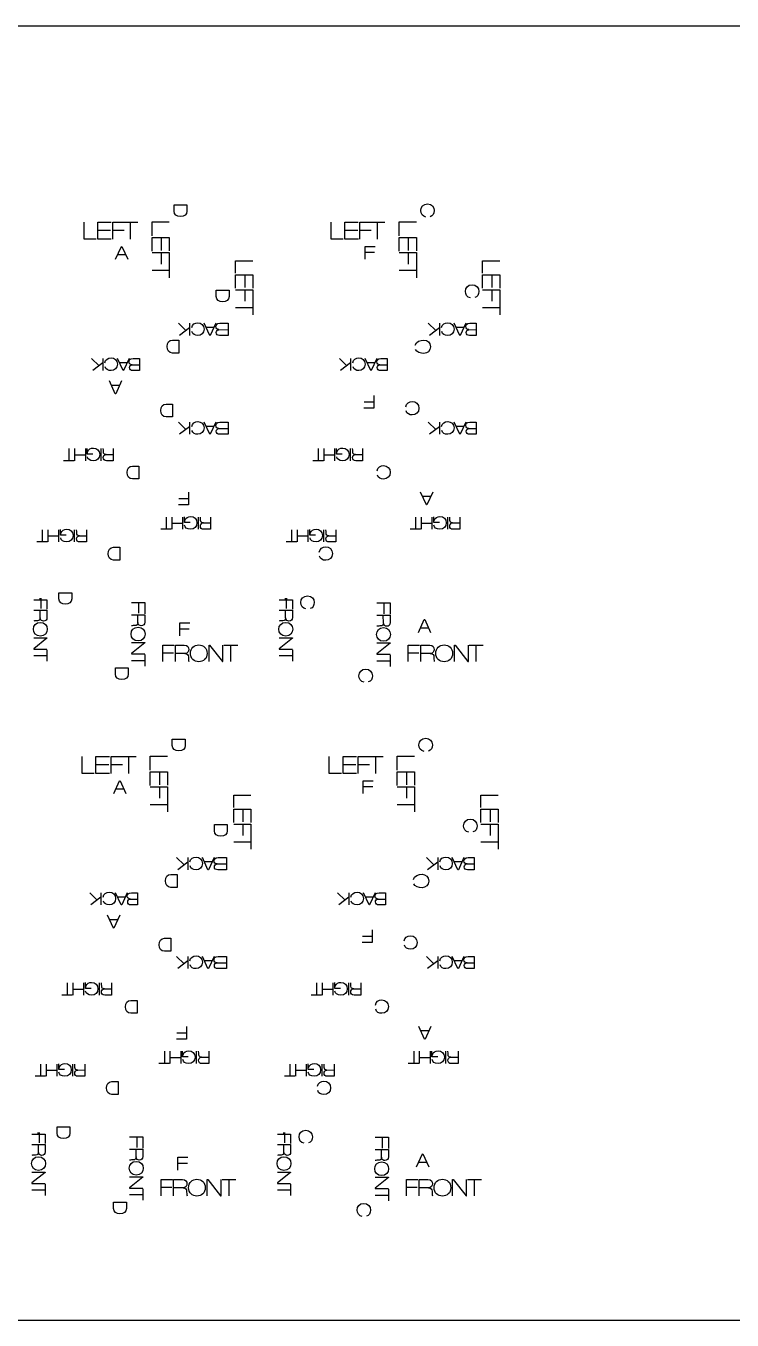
# Model space of a CAD drawing. Header units: millimetres. Extents: x 0 to 610, y -305 to 0.
# Drawn here: x 144.6 to 310.9, y -304.8 to 0 of the extents above; entities that cross this region are included whole.
import ezdxf

# ---------------------------------------------------------------- set-up
doc = ezdxf.new("R2010")
doc.units = ezdxf.units.MM
doc.layers.add('laser bed referance', color=3, linetype='Continuous', lineweight=25, true_color=0x00ff00)
doc.layers.add('TEXT', color=5, linetype='Continuous', true_color=0x0000ff)

msp = doc.modelspace()

# ---------------------------------------------------------------- linework, layer by layer
at = {"layer": 'laser bed referance'}
for p, q in [((0, 0), (304.8, 0)), ((0, 0), (609.6, 0)), ((0, -304.8), (304.8, -304.8)), ((0, -304.8), (609.6, -304.8))]:
    msp.add_line(p, q, dxfattribs=at)
at = {"layer": 'TEXT', "color": 5, "lineweight": 25, "true_color": 0x0000ff}
for points in [[(179.54, -43.65), (179.54, -42.18), (182.56, -42.18), (182.56, -42.18)], [(182.56, -42.18), (182.56, -43.65)], [(161.16, -50.25), (158.32, -50.25), (158.32, -46.2)], [(164.74, -50.25), (161.55, -50.25), (161.55, -46.2), (164.71, -46.2)], [(161.55, -48.08), (164.58, -48.08)], [(165.1, -50.25), (165.1, -46.2), (167.94, -46.2)], [(165.1, -48.08), (167.78, -48.08)], [(167.5, -46.2), (171, -46.2)], [(169.26, -50.25), (169.26, -46.2)], [(174.33, -49.46), (174.33, -46.12), (178.39, -46.12)], [(219.33, -50.25), (216.49, -50.25), (216.49, -46.2)], [(222.91, -50.25), (219.72, -50.25), (219.72, -46.2), (222.88, -46.2)], [(219.72, -48.08), (222.75, -48.08)], [(223.27, -50.25), (223.27, -46.2), (226.11, -46.2)], [(223.27, -48.08), (225.95, -48.08)], [(225.67, -46.2), (229.17, -46.2)], [(227.43, -50.25), (227.43, -46.2)], [(232.5, -49.46), (232.5, -46.12), (236.56, -46.12)], [(174.33, -53.04), (174.33, -49.85), (178.39, -49.85), (178.39, -53.01)], [(176.5, -49.85), (176.5, -52.88)], [(232.5, -53.04), (232.5, -49.85), (236.56, -49.85), (236.56, -53.01)], [(234.67, -49.85), (234.67, -52.88)], [(165.74, -54.94), (167.12, -51.92), (167.23, -51.92), (168.62, -54.94)], [(168.16, -53.95), (166.19, -53.95)], [(174.33, -53.4), (178.39, -53.4), (178.39, -56.24)], [(176.5, -53.4), (176.5, -56.08)], [(224.48, -54.94), (224.48, -51.92), (226.84, -51.92)], [(224.48, -53.33), (226.74, -53.33)], [(232.5, -53.4), (236.56, -53.4), (236.56, -56.24)], [(234.67, -53.4), (234.67, -56.08)], [(174.33, -57.56), (178.39, -57.56)], [(178.39, -55.8), (178.39, -59.3)], [(194, -58.21), (194, -55.37), (198.05, -55.37)], [(232.5, -57.56), (236.56, -57.56)], [(236.56, -55.8), (236.56, -59.3)], [(252.17, -58.21), (252.17, -55.37), (256.22, -55.37)], [(194, -61.79), (194, -58.6), (198.05, -58.6), (198.05, -61.76)], [(196.17, -58.6), (196.17, -61.63)], [(252.17, -61.79), (252.17, -58.6), (256.22, -58.6), (256.22, -61.76)], [(254.34, -58.6), (254.34, -61.63)], [(189.45, -63.73), (189.45, -62.26), (192.48, -62.26), (192.48, -62.26)], [(192.48, -62.26), (192.48, -63.73)], [(194, -62.15), (198.05, -62.15), (198.05, -64.99)], [(196.17, -62.15), (196.17, -64.83)], [(252.17, -62.15), (256.22, -62.15), (256.22, -64.99)], [(254.34, -62.15), (254.34, -64.83)], [(194, -66.31), (198.05, -66.31)], [(198.05, -64.55), (198.05, -68.05)], [(252.17, -66.31), (256.22, -66.31)], [(256.22, -64.55), (256.22, -68.05)], [(182.3, -71.77), (180.55, -70.04)], [(183.17, -70.04), (183.17, -72.91)], [(189.36, -70.04), (188.04, -72.91), (187.93, -72.91), (186.61, -70.04)], [(190.32, -70.04), (192.28, -70.04), (192.28, -72.91), (192.28, -72.91)], [(241.13, -71.77), (239.38, -70.04)], [(242.01, -70.04), (242.01, -72.91)], [(248.19, -70.04), (246.87, -72.91), (246.77, -72.91), (245.45, -70.04)], [(249.15, -70.04), (250.61, -70.04), (250.61, -72.91), (250.61, -72.91)], [(183.17, -71.11), (180.81, -72.91)], [(187.05, -70.99), (188.93, -70.99)], [(190.08, -71.54), (192.28, -71.55)], [(190.08, -71.55), (190.08, -71.54)], [(192.28, -72.91), (190.22, -72.91)], [(242.01, -71.11), (239.64, -72.91)], [(245.88, -70.99), (247.76, -70.99)], [(248.91, -71.54), (250.61, -71.55)], [(248.91, -71.55), (248.91, -71.54)], [(250.61, -72.91), (249.05, -72.91)], [(179.19, -74.02), (180.66, -74.02), (180.66, -77.04), (180.66, -77.04)], [(161.88, -80.04), (160.12, -78.31)], [(162.75, -78.31), (162.75, -81.18)], [(168.93, -78.31), (167.61, -81.18), (167.51, -81.18), (166.19, -78.31)], [(169.9, -78.31), (171.35, -78.31), (171.35, -81.18), (171.35, -81.18)], [(180.66, -77.04), (179.19, -77.04)], [(220.21, -80.04), (218.45, -78.31)], [(221.08, -78.31), (221.08, -81.18)], [(227.26, -78.31), (225.94, -81.18), (225.84, -81.18), (224.52, -78.31)], [(228.23, -78.31), (229.68, -78.31), (229.68, -81.18), (229.68, -81.18)], [(162.75, -79.38), (160.39, -81.18)], [(166.62, -79.26), (168.5, -79.26)], [(169.65, -79.81), (171.35, -79.82)], [(169.65, -79.82), (169.65, -79.81)], [(171.35, -81.18), (169.79, -81.18)], [(221.08, -79.38), (218.72, -81.18)], [(224.96, -79.26), (226.83, -79.26)], [(227.99, -79.81), (229.68, -79.82)], [(227.99, -79.82), (227.99, -79.81)], [(229.68, -81.18), (228.12, -81.18)], [(167.18, -83.62), (165.79, -86.64), (165.68, -86.64), (164.29, -83.62)], [(164.75, -84.62), (166.73, -84.62)], [(226.56, -87.02), (226.56, -90.04), (224.21, -90.04)], [(177.7, -89.05), (179.17, -89.05), (179.17, -92.07), (179.17, -92.07)], [(226.56, -88.64), (224.3, -88.64)], [(179.17, -92.07), (177.7, -92.07)], [(182.3, -95.05), (180.55, -93.32)], [(183.17, -94.39), (180.81, -96.19)], [(183.17, -93.32), (183.17, -96.19)], [(189.36, -93.32), (188.04, -96.19), (187.93, -96.19), (186.61, -93.32)], [(187.05, -94.27), (188.93, -94.27)], [(190.32, -93.32), (192.28, -93.32), (192.28, -96.19), (192.28, -96.19)], [(241.13, -95.05), (239.38, -93.32)], [(242.01, -94.39), (239.64, -96.19)], [(242.01, -93.32), (242.01, -96.19)], [(248.19, -93.32), (246.87, -96.19), (246.77, -96.19), (245.45, -93.32)], [(245.88, -94.27), (247.76, -94.27)], [(249.15, -93.32), (250.61, -93.32), (250.61, -96.19), (250.61, -96.19)], [(190.08, -94.82), (192.28, -94.83)], [(190.08, -94.83), (190.08, -94.82)], [(192.28, -96.19), (190.22, -96.19)], [(248.91, -94.82), (250.61, -94.83)], [(248.91, -94.83), (248.91, -94.82)], [(250.61, -96.19), (249.05, -96.19)], [(154.78, -99.55), (154.78, -102.4)], [(156.17, -102.42), (156.17, -99.55)], [(158.64, -99.55), (158.64, -102.42)], [(160.43, -100.84), (159.08, -100.84), (159.08, -99.49)], [(162.37, -102.42), (162.37, -99.55)], [(165.22, -99.55), (165.22, -102.42), (163.64, -102.42)], [(213.47, -99.55), (213.47, -102.4)], [(214.87, -102.42), (214.87, -99.55)], [(217.33, -99.55), (217.33, -102.42)], [(219.12, -100.84), (217.77, -100.84), (217.77, -99.49)], [(221.06, -102.42), (221.06, -99.55)], [(223.92, -99.55), (223.92, -102.42), (222.33, -102.42)], [(155.98, -102.42), (153.5, -102.42)], [(158.64, -101.09), (156.17, -101.09)], [(163.53, -100.96), (163.54, -100.95), (165.22, -100.94)], [(214.67, -102.42), (212.19, -102.42)], [(217.33, -101.09), (214.87, -101.09)], [(222.23, -100.96), (222.23, -100.95), (223.92, -100.94)], [(169.76, -103.69), (171.23, -103.69), (171.23, -106.71), (171.23, -106.71)], [(171.23, -106.71), (169.76, -106.71)], [(182.89, -109.79), (182.89, -112.81), (180.54, -112.81)], [(182.89, -111.41), (180.64, -111.41)], [(240.42, -109.79), (239.03, -112.81), (238.92, -112.81), (237.54, -109.79)], [(238, -110.79), (239.97, -110.79)], [(177.66, -115.67), (177.66, -118.52)], [(179.06, -118.54), (179.06, -115.67)], [(181.52, -115.67), (181.52, -118.54)], [(183.31, -116.95), (181.96, -116.95), (181.96, -115.61)], [(185.25, -118.54), (185.25, -115.67)], [(188.1, -115.67), (188.1, -118.54), (186.52, -118.54)], [(236.35, -115.67), (236.35, -118.52)], [(237.75, -118.54), (237.75, -115.67)], [(240.21, -115.67), (240.21, -118.54)], [(242, -116.95), (240.65, -116.95), (240.65, -115.61)], [(243.94, -118.54), (243.94, -115.67)], [(246.8, -115.67), (246.8, -118.54), (245.22, -118.54)], [(148.5, -118.67), (148.5, -121.52)], [(149.89, -121.54), (149.89, -118.67)], [(152.35, -118.67), (152.35, -121.54)], [(154.14, -119.95), (152.79, -119.95), (152.79, -118.61)], [(156.09, -121.54), (156.09, -118.67)], [(158.94, -118.67), (158.94, -121.54), (157.36, -121.54)], [(178.86, -118.54), (176.38, -118.54)], [(181.52, -117.21), (179.06, -117.21)], [(186.41, -117.07), (186.42, -117.07), (188.1, -117.06)], [(207.19, -118.67), (207.19, -121.52)], [(208.58, -121.54), (208.58, -118.67)], [(211.05, -118.67), (211.05, -121.54)], [(212.84, -119.95), (211.49, -119.95), (211.49, -118.61)], [(214.78, -121.54), (214.78, -118.67)], [(217.63, -118.67), (217.63, -121.54), (216.05, -121.54)], [(237.55, -118.54), (235.08, -118.54)], [(240.21, -117.21), (237.75, -117.21)], [(245.11, -117.07), (245.11, -117.07), (246.8, -117.06)], [(149.7, -121.54), (147.22, -121.54)], [(152.35, -120.21), (149.89, -120.21)], [(157.25, -120.07), (157.25, -120.07), (158.94, -120.06)], [(208.39, -121.54), (205.91, -121.54)], [(211.05, -120.21), (208.58, -120.21)], [(215.94, -120.07), (215.95, -120.07), (217.63, -120.06)], [(165.28, -122.79), (166.75, -122.79), (166.75, -125.81), (166.75, -125.81)], [(166.75, -125.81), (165.28, -125.81)], [(152.41, -134.96), (152.41, -133.49), (155.43, -133.49), (155.43, -133.49)], [(155.43, -133.49), (155.43, -134.96)], [(146.48, -135.16), (149.6, -135.16), (149.6, -137.35)], [(147.82, -134.85), (148.33, -134.85)], [(148.15, -135.16), (148.15, -137.23)], [(169.48, -135.77), (172.61, -135.77), (172.61, -138.47)], [(171.15, -135.77), (171.15, -138.34)], [(204.26, -135.16), (207.39, -135.16), (207.39, -137.35)], [(205.61, -134.85), (206.12, -134.85)], [(205.94, -135.16), (205.94, -137.23)], [(227.27, -135.87), (230.39, -135.87), (230.39, -138.56)], [(228.94, -135.87), (228.94, -138.43)], [(146.48, -137.58), (149.6, -137.58), (149.6, -139.31)], [(148.01, -139.42), (148, -139.42), (147.99, -137.58)], [(169.48, -138.7), (172.61, -138.7), (172.61, -140.42)], [(171, -140.53), (171, -138.7)], [(204.26, -137.58), (207.39, -137.58), (207.39, -139.3)], [(205.79, -139.42), (205.78, -139.42), (205.78, -137.58)], [(227.27, -138.79), (230.39, -138.79), (230.39, -140.51)], [(228.79, -140.63), (228.78, -138.79)], [(237.04, -142.84), (238.43, -139.82), (238.54, -139.82), (239.93, -142.84)], [(171.01, -140.54), (171, -140.53)], [(180.85, -143.63), (180.85, -140.61), (183.2, -140.61)], [(180.85, -142.01), (183.1, -142.01)], [(228.8, -140.63), (228.79, -140.63)], [(239.47, -141.85), (237.5, -141.85)], [(146.48, -144.09), (149.6, -144.09), (149.6, -144.2), (146.48, -146.67), (146.48, -146.77), (149.6, -146.77)], [(169.48, -145.2), (172.61, -145.2), (172.61, -145.32), (169.48, -147.78), (169.48, -147.88), (172.61, -147.88)], [(176.88, -149.68), (176.88, -145.87), (179.55, -145.87)], [(179.83, -149.68), (179.83, -145.87), (181.93, -145.87)], [(187.75, -149.68), (187.75, -145.87), (187.89, -145.87), (190.89, -149.68), (191.01, -149.68), (191.01, -145.87)], [(191.23, -145.87), (194.52, -145.87)], [(192.88, -149.68), (192.88, -145.87)], [(204.26, -144.09), (207.39, -144.09), (207.39, -144.2), (204.26, -146.67), (204.26, -146.77), (207.39, -146.77)], [(227.27, -145.3), (230.39, -145.3), (230.39, -145.41), (227.27, -147.87), (227.27, -147.98), (230.39, -147.98)], [(234.67, -149.68), (234.67, -145.87), (237.34, -145.87)], [(237.62, -149.68), (237.62, -145.87), (239.71, -145.87)], [(245.54, -149.68), (245.54, -145.87), (245.68, -145.87), (248.68, -149.68), (248.8, -149.68), (248.8, -145.87)], [(249.02, -145.87), (252.3, -145.87)], [(250.67, -149.68), (250.67, -145.87)], [(146.48, -148.3), (149.6, -148.3)], [(149.6, -146.95), (149.6, -149.64)], [(172.61, -148.06), (172.61, -150.76)], [(176.88, -147.64), (179.4, -147.64)], [(182.07, -147.82), (182.07, -147.83), (179.83, -147.83)], [(204.26, -148.3), (207.39, -148.3)], [(207.39, -146.95), (207.39, -149.64)], [(230.39, -148.16), (230.39, -150.85)], [(234.67, -147.64), (237.18, -147.64)], [(239.86, -147.82), (239.85, -147.83), (237.62, -147.83)], [(165.7, -152.65), (165.7, -151.18), (168.73, -151.18), (168.73, -151.18)], [(168.73, -151.18), (168.73, -152.65)], [(169.48, -149.42), (172.61, -149.42)], [(227.27, -149.51), (230.39, -149.51)], [(179.11, -169.49), (179.11, -168.01), (182.13, -168.01), (182.13, -168.01)], [(182.13, -168.01), (182.13, -169.49)], [(160.74, -176.09), (157.89, -176.09), (157.89, -172.03)], [(164.32, -176.09), (161.13, -176.09), (161.13, -172.03), (164.29, -172.03)], [(164.68, -176.09), (164.68, -172.03), (167.52, -172.03)], [(167.08, -172.03), (170.58, -172.03)], [(168.84, -176.09), (168.84, -172.03)], [(173.91, -175.3), (173.91, -171.95), (177.96, -171.95)], [(218.91, -176.09), (216.07, -176.09), (216.07, -172.03)], [(222.49, -176.09), (219.3, -176.09), (219.3, -172.03), (222.46, -172.03)], [(222.85, -176.09), (222.85, -172.03), (225.69, -172.03)], [(225.25, -172.03), (228.75, -172.03)], [(227.01, -176.09), (227.01, -172.03)], [(232.08, -175.3), (232.08, -171.95), (236.13, -171.95)], [(161.13, -173.92), (164.16, -173.92)], [(164.68, -173.92), (167.36, -173.92)], [(173.91, -178.88), (173.91, -175.69), (177.96, -175.69), (177.96, -178.84)], [(176.08, -175.69), (176.08, -178.71)], [(219.3, -173.92), (222.33, -173.92)], [(222.85, -173.92), (225.53, -173.92)], [(232.08, -178.88), (232.08, -175.69), (236.13, -175.69), (236.13, -178.84)], [(234.25, -175.69), (234.25, -178.71)], [(165.31, -180.78), (166.7, -177.76), (166.81, -177.76), (168.2, -180.78)], [(167.74, -179.78), (165.76, -179.78)], [(173.91, -179.23), (177.96, -179.23), (177.96, -182.08)], [(176.08, -179.23), (176.08, -181.91)], [(224.06, -180.78), (224.06, -177.76), (226.41, -177.76)], [(224.06, -179.16), (226.32, -179.16)], [(232.08, -179.23), (236.13, -179.23), (236.13, -182.08)], [(234.25, -179.23), (234.25, -181.91)], [(177.96, -181.63), (177.96, -185.13)], [(193.57, -184.04), (193.57, -181.2), (197.63, -181.2)], [(236.13, -181.63), (236.13, -185.13)], [(251.75, -184.04), (251.75, -181.2), (255.8, -181.2)], [(173.91, -183.39), (177.96, -183.39)], [(193.57, -187.63), (193.57, -184.43), (197.63, -184.43), (197.63, -187.59)], [(195.74, -184.43), (195.74, -187.46)], [(232.08, -183.39), (236.13, -183.39)], [(251.75, -187.63), (251.75, -184.43), (255.8, -184.43), (255.8, -187.59)], [(253.91, -184.43), (253.91, -187.46)], [(189.03, -189.57), (189.03, -188.1), (192.05, -188.1), (192.05, -188.1)], [(192.05, -188.1), (192.05, -189.57)], [(193.57, -187.98), (197.63, -187.98), (197.63, -190.83)], [(195.74, -187.98), (195.74, -190.66)], [(251.75, -187.98), (255.8, -187.98), (255.8, -190.83)], [(253.91, -187.98), (253.91, -190.66)], [(197.63, -190.38), (197.63, -193.88)], [(255.8, -190.38), (255.8, -193.88)], [(193.57, -192.14), (197.63, -192.14)], [(251.75, -192.14), (255.8, -192.14)], [(181.88, -197.61), (180.12, -195.87)], [(182.75, -196.94), (180.39, -198.74)], [(182.75, -195.87), (182.75, -198.74)], [(188.93, -195.87), (187.61, -198.74), (187.51, -198.74), (186.19, -195.87)], [(186.63, -196.82), (188.5, -196.82)], [(189.66, -197.38), (189.66, -197.37)], [(189.66, -197.38), (191.85, -197.38)], [(189.9, -195.87), (191.85, -195.87), (191.85, -198.74), (191.85, -198.74)], [(240.71, -197.61), (238.96, -195.87)], [(241.58, -196.94), (239.22, -198.74)], [(241.58, -195.87), (241.58, -198.74)], [(247.77, -195.87), (246.45, -198.74), (246.34, -198.74), (245.02, -195.87)], [(245.46, -196.82), (247.34, -196.82)], [(248.49, -197.38), (248.49, -197.37)], [(248.49, -197.38), (250.19, -197.38)], [(248.73, -195.87), (250.19, -195.87), (250.19, -198.74), (250.19, -198.74)], [(178.76, -199.85), (180.24, -199.85), (180.24, -202.88), (180.24, -202.88)], [(191.85, -198.74), (189.79, -198.74)], [(250.19, -198.74), (248.63, -198.74)], [(161.45, -205.88), (159.7, -204.14)], [(162.32, -204.14), (162.32, -207.01)], [(168.51, -204.14), (167.19, -207.01), (167.08, -207.01), (165.76, -204.14)], [(169.47, -204.14), (170.93, -204.14), (170.93, -207.01), (170.93, -207.01)], [(180.24, -202.88), (178.76, -202.88)], [(219.78, -205.88), (218.03, -204.14)], [(220.66, -204.14), (220.66, -207.01)], [(226.84, -204.14), (225.52, -207.01), (225.42, -207.01), (224.1, -204.14)], [(227.8, -204.14), (229.26, -204.14), (229.26, -207.01), (229.26, -207.01)], [(162.32, -205.21), (159.96, -207.01)], [(166.2, -205.09), (168.08, -205.09)], [(169.23, -205.65), (169.23, -205.64)], [(169.23, -205.65), (170.93, -205.65)], [(170.93, -207.01), (169.37, -207.01)], [(220.66, -205.21), (218.3, -207.01)], [(224.53, -205.09), (226.41, -205.09)], [(227.56, -205.65), (227.56, -205.64)], [(227.56, -205.65), (229.26, -205.65)], [(229.26, -207.01), (227.7, -207.01)], [(166.76, -209.46), (165.37, -212.48), (165.26, -212.48), (163.87, -209.46)], [(164.33, -210.45), (166.31, -210.45)], [(226.13, -212.85), (226.13, -215.87), (223.78, -215.87)], [(177.27, -214.88), (178.75, -214.88), (178.75, -217.91), (178.75, -217.91)], [(226.13, -214.47), (223.88, -214.47)], [(178.75, -217.91), (177.27, -217.91)], [(181.88, -220.89), (180.12, -219.15)], [(182.75, -219.15), (182.75, -222.02)], [(188.93, -219.15), (187.61, -222.02), (187.51, -222.02), (186.19, -219.15)], [(189.9, -219.15), (191.85, -219.15), (191.85, -222.02), (191.85, -222.02)], [(240.71, -220.89), (238.96, -219.15)], [(241.58, -219.15), (241.58, -222.02)], [(247.77, -219.15), (246.45, -222.02), (246.34, -222.02), (245.02, -219.15)], [(248.73, -219.15), (250.19, -219.15), (250.19, -222.02), (250.19, -222.02)], [(182.75, -220.22), (180.39, -222.02)], [(186.63, -220.1), (188.5, -220.1)], [(189.66, -220.66), (189.66, -220.65)], [(189.66, -220.66), (191.85, -220.66)], [(191.85, -222.02), (189.79, -222.02)], [(241.58, -220.22), (239.22, -222.02)], [(245.46, -220.1), (247.34, -220.1)], [(248.49, -220.66), (248.49, -220.65)], [(248.49, -220.66), (250.19, -220.66)], [(250.19, -222.02), (248.63, -222.02)], [(154.36, -225.39), (154.36, -228.23)], [(155.75, -228.26), (155.75, -225.39)], [(158.21, -225.39), (158.21, -228.26)], [(160, -226.67), (158.65, -226.67), (158.65, -225.32)], [(161.95, -228.26), (161.95, -225.39)], [(164.8, -225.39), (164.8, -228.26), (163.22, -228.26)], [(213.05, -225.39), (213.05, -228.23)], [(214.44, -228.26), (214.44, -225.39)], [(216.91, -225.39), (216.91, -228.26)], [(218.7, -226.67), (217.34, -226.67), (217.34, -225.32)], [(220.64, -228.26), (220.64, -225.39)], [(223.49, -225.39), (223.49, -228.26), (221.91, -228.26)], [(155.56, -228.26), (153.08, -228.26)], [(158.21, -226.92), (155.75, -226.92)], [(163.11, -226.79), (163.11, -226.78), (164.8, -226.78)], [(214.25, -228.26), (211.77, -228.26)], [(216.91, -226.92), (214.44, -226.92)], [(221.8, -226.79), (221.81, -226.78), (223.49, -226.78)], [(169.33, -229.53), (170.81, -229.53), (170.81, -232.55), (170.81, -232.55)], [(170.81, -232.55), (169.33, -232.55)], [(182.47, -235.62), (182.47, -238.64), (180.11, -238.64)], [(182.47, -237.24), (180.21, -237.24)], [(240, -235.62), (238.61, -238.64), (238.5, -238.64), (237.11, -235.62)], [(237.57, -236.62), (239.55, -236.62)], [(177.24, -241.5), (177.24, -244.35)], [(178.63, -244.38), (178.63, -241.5)], [(181.09, -243.04), (178.63, -243.04)], [(181.09, -241.5), (181.09, -244.38)], [(182.88, -242.79), (181.53, -242.79), (181.53, -241.44)], [(184.83, -244.38), (184.83, -241.5)], [(185.99, -242.91), (185.99, -242.9), (187.68, -242.89)], [(187.68, -241.5), (187.68, -244.38), (186.1, -244.38)], [(235.93, -241.5), (235.93, -244.35)], [(237.32, -244.38), (237.32, -241.5)], [(239.79, -243.04), (237.32, -243.04)], [(239.79, -241.5), (239.79, -244.38)], [(241.58, -242.79), (240.23, -242.79), (240.23, -241.44)], [(243.52, -244.38), (243.52, -241.5)], [(244.68, -242.91), (244.69, -242.9), (246.37, -242.89)], [(246.37, -241.5), (246.37, -244.38), (244.79, -244.38)], [(148.07, -244.5), (148.07, -247.35)], [(149.47, -247.38), (149.47, -244.5)], [(151.93, -246.04), (149.47, -246.04)], [(151.93, -244.5), (151.93, -247.38)], [(153.72, -245.79), (152.37, -245.79), (152.37, -244.44)], [(155.66, -247.38), (155.66, -244.5)], [(156.83, -245.91), (156.83, -245.9), (158.52, -245.89)], [(158.52, -244.5), (158.52, -247.38), (156.94, -247.38)], [(178.44, -244.38), (175.96, -244.38)], [(206.77, -244.5), (206.77, -247.35)], [(208.16, -247.38), (208.16, -244.5)], [(210.62, -246.04), (208.16, -246.04)], [(210.62, -244.5), (210.62, -247.38)], [(212.41, -245.79), (211.06, -245.79), (211.06, -244.44)], [(214.36, -247.38), (214.36, -244.5)], [(215.52, -245.91), (215.52, -245.9), (217.21, -245.89)], [(217.21, -244.5), (217.21, -247.38), (215.63, -247.38)], [(237.13, -244.38), (234.65, -244.38)], [(149.27, -247.38), (146.8, -247.38)], [(164.85, -248.62), (166.33, -248.62), (166.33, -251.64), (166.33, -251.64)], [(207.96, -247.38), (205.49, -247.38)], [(166.33, -251.64), (164.85, -251.64)], [(146.05, -260.99), (149.18, -260.99), (149.18, -263.19)], [(147.4, -260.69), (147.91, -260.69)], [(147.73, -260.99), (147.73, -263.06)], [(151.99, -260.79), (151.99, -259.32), (155.01, -259.32), (155.01, -259.32)], [(155.01, -259.32), (155.01, -260.79)], [(169.06, -261.61), (172.18, -261.61), (172.18, -264.3)], [(170.73, -261.61), (170.73, -264.18)], [(203.84, -260.99), (206.97, -260.99), (206.97, -263.19)], [(205.19, -260.69), (205.7, -260.69)], [(205.51, -260.99), (205.51, -263.06)], [(226.84, -261.7), (229.97, -261.7), (229.97, -264.4)], [(228.52, -261.7), (228.52, -264.27)], [(146.05, -263.42), (149.18, -263.42), (149.18, -265.14)], [(147.58, -265.26), (147.57, -265.25), (147.57, -263.42)], [(169.06, -264.53), (172.18, -264.53), (172.18, -266.25)], [(170.58, -266.37), (170.57, -264.53)], [(203.84, -263.42), (206.97, -263.42), (206.97, -265.14)], [(205.37, -265.26), (205.36, -265.25), (205.35, -263.42)], [(226.84, -264.63), (229.97, -264.63), (229.97, -266.35)], [(228.36, -266.46), (228.36, -264.63)], [(170.59, -266.37), (170.58, -266.37)], [(180.43, -269.46), (180.43, -266.44), (182.78, -266.44)], [(180.43, -267.85), (182.68, -267.85)], [(228.37, -266.47), (228.36, -266.46)], [(236.62, -268.68), (238.01, -265.66), (238.12, -265.66), (239.51, -268.68)], [(239.05, -267.68), (237.07, -267.68)], [(146.05, -269.92), (149.18, -269.92), (149.18, -270.04), (146.05, -272.5), (146.05, -272.6), (149.18, -272.6)], [(169.06, -271.04), (172.18, -271.04), (172.18, -271.15), (169.06, -273.61), (169.06, -273.72), (172.18, -273.72)], [(203.84, -269.92), (206.97, -269.92), (206.97, -270.03), (203.84, -272.5), (203.84, -272.6), (206.97, -272.6)], [(226.84, -271.13), (229.97, -271.13), (229.97, -271.24), (226.84, -273.71), (226.84, -273.81), (229.97, -273.81)], [(146.05, -274.14), (149.18, -274.14)], [(149.18, -272.78), (149.18, -275.48)], [(172.18, -273.9), (172.18, -276.59)], [(176.46, -275.51), (176.46, -271.7), (179.13, -271.7)], [(176.46, -273.47), (178.97, -273.47)], [(179.41, -275.51), (179.41, -271.7), (181.5, -271.7)], [(181.65, -273.65), (181.64, -273.66), (179.41, -273.67)], [(187.33, -275.51), (187.33, -271.7), (187.47, -271.7), (190.47, -275.51), (190.59, -275.51), (190.59, -271.7)], [(190.81, -271.7), (194.09, -271.7)], [(192.46, -275.51), (192.46, -271.7)], [(203.84, -274.14), (206.97, -274.14)], [(206.97, -272.78), (206.97, -275.48)], [(229.97, -273.99), (229.97, -276.69)], [(234.24, -275.51), (234.24, -271.71), (236.91, -271.71)], [(234.24, -273.47), (236.76, -273.47)], [(237.19, -275.51), (237.19, -271.71), (239.29, -271.71)], [(239.43, -273.65), (239.43, -273.66), (237.19, -273.67)], [(245.11, -275.51), (245.11, -271.71), (245.25, -271.71), (248.25, -275.51), (248.38, -275.51), (248.38, -271.71)], [(248.6, -271.71), (251.88, -271.71)], [(250.25, -275.51), (250.25, -271.71)], [(165.28, -278.49), (165.28, -277.02), (168.3, -277.02), (168.3, -277.02)], [(168.3, -277.02), (168.3, -278.49)], [(169.06, -275.25), (172.18, -275.25)], [(226.84, -275.35), (229.97, -275.35)]]:
    msp.add_lwpolyline(points, dxfattribs=at)
for points in [[(237.61, -43.5), (237.61, -42.64), (238.19, -41.93), (239.19, -41.93)], [(239.19, -41.93), (240.18, -41.93), (240.76, -42.64), (240.76, -43.5)], [(181.05, -44.91), (180.15, -44.91), (179.54, -44.49), (179.54, -43.65)], [(182.56, -43.65), (182.56, -44.49), (181.95, -44.91), (181.05, -44.91)], [(238.82, -45.01), (238.01, -44.92), (237.61, -44.2), (237.61, -43.5)], [(240.76, -43.5), (240.76, -44.21), (240.47, -44.78), (239.82, -44.94)], [(190.96, -65), (190.06, -65), (189.45, -64.57), (189.45, -63.73)], [(192.48, -63.73), (192.48, -64.57), (191.87, -65), (190.96, -65)], [(248.1, -62.53), (248.1, -61.67), (248.68, -60.97), (249.68, -60.97)], [(249.32, -64.05), (248.51, -63.96), (248.1, -63.23), (248.1, -62.53)], [(249.68, -60.97), (250.68, -60.97), (251.26, -61.67), (251.26, -62.53)], [(251.26, -62.53), (251.26, -63.25), (250.97, -63.81), (250.31, -63.98)], [(183.67, -71.06), (183.76, -70.3), (184.45, -69.91), (185.11, -69.91)], [(185.11, -69.91), (185.93, -69.91), (186.6, -70.46), (186.6, -71.41)], [(189.36, -70.82), (189.36, -70.48), (189.57, -70.04), (190.32, -70.04)], [(242.5, -71.06), (242.59, -70.3), (243.28, -69.91), (243.94, -69.91)], [(243.94, -69.91), (244.76, -69.91), (245.43, -70.46), (245.43, -71.41)], [(248.19, -70.82), (248.19, -70.48), (248.4, -70.04), (249.15, -70.04)], [(185.11, -72.91), (184.43, -72.91), (183.89, -72.63), (183.74, -72.01)], [(186.6, -71.41), (186.6, -72.36), (185.93, -72.91), (185.11, -72.91)], [(190.08, -71.54), (189.71, -71.52), (189.36, -71.32), (189.36, -70.82)], [(189.45, -72.2), (189.45, -71.86), (189.74, -71.54), (190.08, -71.55)], [(190.22, -72.91), (189.76, -72.91), (189.45, -72.66), (189.45, -72.2)], [(243.94, -72.91), (243.26, -72.91), (242.72, -72.63), (242.57, -72.01)], [(245.43, -71.41), (245.43, -72.36), (244.76, -72.91), (243.94, -72.91)], [(248.91, -71.54), (248.54, -71.52), (248.19, -71.32), (248.19, -70.82)], [(248.28, -72.2), (248.28, -71.86), (248.57, -71.54), (248.91, -71.55)], [(249.05, -72.91), (248.59, -72.91), (248.28, -72.66), (248.28, -72.2)], [(177.93, -75.53), (177.93, -74.63), (178.35, -74.02), (179.19, -74.02)], [(179.19, -77.04), (178.35, -77.04), (177.93, -76.43), (177.93, -75.53)], [(236.31, -75.19), (236.4, -74.39), (237.63, -73.98), (238.33, -73.98)], [(238.33, -77.14), (237.61, -77.14), (236.55, -76.84), (236.38, -76.19)], [(238.33, -73.98), (239.19, -73.98), (239.89, -74.56), (239.89, -75.56)], [(239.89, -75.56), (239.89, -76.56), (239.19, -77.14), (238.33, -77.14)], [(163.24, -79.33), (163.33, -78.57), (164.02, -78.18), (164.68, -78.18)], [(164.68, -78.18), (165.51, -78.18), (166.17, -78.73), (166.17, -79.68)], [(168.93, -79.09), (168.93, -78.76), (169.14, -78.31), (169.9, -78.31)], [(169.65, -79.81), (169.28, -79.79), (168.93, -79.59), (168.93, -79.09)], [(221.58, -79.33), (221.66, -78.56), (222.35, -78.18), (223.02, -78.18)], [(223.02, -78.18), (223.84, -78.18), (224.51, -78.73), (224.51, -79.68)], [(227.26, -79.09), (227.26, -78.75), (227.48, -78.31), (228.23, -78.31)], [(227.99, -79.81), (227.61, -79.79), (227.26, -79.59), (227.26, -79.09)], [(164.68, -81.18), (164.01, -81.18), (163.47, -80.9), (163.31, -80.28)], [(166.17, -79.68), (166.17, -80.63), (165.51, -81.18), (164.68, -81.18)], [(169.02, -80.47), (169.02, -80.13), (169.32, -79.81), (169.65, -79.82)], [(169.79, -81.18), (169.34, -81.18), (169.02, -80.94), (169.02, -80.47)], [(223.02, -81.18), (222.34, -81.18), (221.8, -80.9), (221.65, -80.28)], [(224.51, -79.68), (224.51, -80.63), (223.84, -81.18), (223.02, -81.18)], [(227.35, -80.47), (227.35, -80.13), (227.65, -79.81), (227.99, -79.82)], [(228.12, -81.18), (227.67, -81.18), (227.35, -80.93), (227.35, -80.47)], [(176.44, -90.56), (176.44, -89.66), (176.86, -89.05), (177.7, -89.05)], [(177.7, -92.07), (176.86, -92.07), (176.44, -91.46), (176.44, -90.56)], [(234.09, -89.68), (234.18, -88.87), (234.9, -88.46), (235.6, -88.46)], [(235.6, -91.62), (234.89, -91.62), (234.32, -91.33), (234.16, -90.67)], [(235.6, -88.46), (236.46, -88.46), (237.17, -89.04), (237.17, -90.04)], [(237.17, -90.04), (237.17, -91.04), (236.46, -91.62), (235.6, -91.62)], [(183.67, -94.34), (183.76, -93.58), (184.45, -93.19), (185.11, -93.19)], [(185.11, -93.19), (185.93, -93.19), (186.6, -93.74), (186.6, -94.69)], [(189.36, -94.1), (189.36, -93.77), (189.57, -93.32), (190.32, -93.32)], [(190.08, -94.82), (189.71, -94.8), (189.36, -94.6), (189.36, -94.1)], [(242.5, -94.34), (242.59, -93.58), (243.28, -93.19), (243.94, -93.19)], [(243.94, -93.19), (244.76, -93.19), (245.43, -93.74), (245.43, -94.69)], [(248.19, -94.1), (248.19, -93.76), (248.4, -93.32), (249.15, -93.32)], [(248.91, -94.82), (248.54, -94.8), (248.19, -94.6), (248.19, -94.1)], [(185.11, -96.19), (184.43, -96.19), (183.89, -95.91), (183.74, -95.29)], [(186.6, -94.69), (186.6, -95.64), (185.93, -96.19), (185.11, -96.19)], [(189.45, -95.48), (189.45, -95.14), (189.74, -94.82), (190.08, -94.83)], [(190.22, -96.19), (189.76, -96.19), (189.45, -95.95), (189.45, -95.48)], [(243.94, -96.19), (243.26, -96.19), (242.72, -95.91), (242.57, -95.29)], [(245.43, -94.69), (245.43, -95.64), (244.76, -96.19), (243.94, -96.19)], [(248.28, -95.48), (248.28, -95.14), (248.57, -94.82), (248.91, -94.83)], [(249.05, -96.19), (248.59, -96.19), (248.28, -95.94), (248.28, -95.48)], [(159.08, -100.84), (159.12, -100.5), (159.18, -100.35), (159.18, -100.35)], [(159.18, -100.35), (159.37, -99.69), (159.93, -99.42), (160.53, -99.42)], [(160.53, -99.42), (161.35, -99.42), (162.02, -99.97), (162.02, -100.92)], [(162.9, -100.34), (162.9, -100.24), (162.89, -99.67), (162.84, -99.55)], [(163.54, -100.95), (163.09, -100.94), (162.9, -100.74), (162.9, -100.34)], [(217.77, -100.84), (217.81, -100.5), (217.87, -100.35), (217.87, -100.35)], [(217.87, -100.35), (218.07, -99.69), (218.62, -99.42), (219.22, -99.42)], [(219.22, -99.42), (220.04, -99.42), (220.71, -99.97), (220.71, -100.92)], [(221.59, -100.34), (221.59, -100.24), (221.59, -99.67), (221.53, -99.55)], [(222.23, -100.95), (221.79, -100.94), (221.59, -100.74), (221.59, -100.34)], [(160.53, -102.42), (159.63, -102.42), (159.22, -102.03), (159.12, -101.47)], [(162.02, -100.92), (162.02, -101.87), (161.35, -102.42), (160.53, -102.42)], [(162.85, -101.64), (162.85, -101.37), (163.03, -100.98), (163.53, -100.96)], [(163.64, -102.42), (163.07, -102.42), (162.85, -102.15), (162.85, -101.64)], [(219.22, -102.42), (218.33, -102.42), (217.91, -102.03), (217.81, -101.47)], [(220.71, -100.92), (220.71, -101.87), (220.04, -102.42), (219.22, -102.42)], [(221.54, -101.64), (221.54, -101.37), (221.73, -100.98), (222.23, -100.96)], [(222.33, -102.42), (221.76, -102.42), (221.54, -102.15), (221.54, -101.64)], [(227.34, -104.78), (227.43, -103.97), (228.16, -103.56), (228.86, -103.56)], [(228.86, -103.56), (229.72, -103.56), (230.42, -104.14), (230.42, -105.14)], [(168.5, -105.2), (168.5, -104.3), (168.92, -103.69), (169.76, -103.69)], [(169.76, -106.71), (168.92, -106.71), (168.5, -106.1), (168.5, -105.2)], [(228.86, -106.72), (228.14, -106.72), (227.57, -106.43), (227.41, -105.77)], [(230.42, -105.14), (230.42, -106.14), (229.72, -106.72), (228.86, -106.72)], [(182.06, -116.47), (182.26, -115.81), (182.81, -115.54), (183.41, -115.54)], [(183.41, -115.54), (184.23, -115.54), (184.9, -116.09), (184.9, -117.04)], [(185.78, -116.46), (185.78, -116.36), (185.77, -115.79), (185.72, -115.67)], [(240.75, -116.47), (240.95, -115.81), (241.51, -115.54), (242.1, -115.54)], [(242.1, -115.54), (242.93, -115.54), (243.59, -116.09), (243.59, -117.04)], [(244.48, -116.46), (244.48, -116.36), (244.47, -115.79), (244.41, -115.67)], [(152.89, -119.47), (153.09, -118.81), (153.65, -118.54), (154.25, -118.54)], [(154.25, -118.54), (155.07, -118.54), (155.74, -119.09), (155.74, -120.04)], [(156.62, -119.46), (156.62, -119.36), (156.61, -118.79), (156.55, -118.67)], [(181.96, -116.95), (182, -116.62), (182.06, -116.47), (182.06, -116.47)], [(183.41, -118.54), (182.52, -118.54), (182.1, -118.14), (182, -117.59)], [(184.9, -117.04), (184.9, -117.99), (184.23, -118.54), (183.41, -118.54)], [(185.73, -117.76), (185.73, -117.48), (185.92, -117.1), (186.41, -117.07)], [(186.52, -118.54), (185.95, -118.54), (185.73, -118.27), (185.73, -117.76)], [(186.42, -117.07), (185.98, -117.06), (185.78, -116.86), (185.78, -116.46)], [(211.58, -119.47), (211.78, -118.81), (212.34, -118.54), (212.94, -118.54)], [(212.94, -118.54), (213.76, -118.54), (214.43, -119.09), (214.43, -120.04)], [(215.31, -119.46), (215.31, -119.36), (215.3, -118.79), (215.25, -118.67)], [(240.65, -116.95), (240.69, -116.62), (240.75, -116.47), (240.75, -116.47)], [(242.1, -118.54), (241.21, -118.54), (240.8, -118.14), (240.69, -117.59)], [(243.59, -117.04), (243.59, -117.99), (242.93, -118.54), (242.1, -118.54)], [(244.42, -117.76), (244.42, -117.48), (244.61, -117.1), (245.11, -117.07)], [(245.22, -118.54), (244.64, -118.54), (244.42, -118.27), (244.42, -117.76)], [(245.11, -117.07), (244.67, -117.06), (244.48, -116.86), (244.48, -116.46)], [(152.79, -119.95), (152.83, -119.62), (152.89, -119.47), (152.89, -119.47)], [(154.25, -121.54), (153.35, -121.54), (152.94, -121.14), (152.83, -120.59)], [(155.74, -120.04), (155.74, -120.99), (155.07, -121.54), (154.25, -121.54)], [(156.57, -120.76), (156.57, -120.48), (156.75, -120.1), (157.25, -120.07)], [(157.36, -121.54), (156.78, -121.54), (156.57, -121.27), (156.57, -120.76)], [(157.25, -120.07), (156.81, -120.06), (156.62, -119.86), (156.62, -119.46)], [(211.49, -119.95), (211.53, -119.62), (211.58, -119.47), (211.58, -119.47)], [(212.94, -121.54), (212.04, -121.54), (211.63, -121.14), (211.53, -120.59)], [(214.43, -120.04), (214.43, -120.99), (213.76, -121.54), (212.94, -121.54)], [(215.26, -120.76), (215.26, -120.48), (215.44, -120.1), (215.94, -120.07)], [(216.05, -121.54), (215.48, -121.54), (215.26, -121.27), (215.26, -120.76)], [(215.95, -120.07), (215.5, -120.06), (215.31, -119.86), (215.31, -119.46)], [(164.02, -124.3), (164.02, -123.4), (164.44, -122.79), (165.28, -122.79)], [(165.28, -125.81), (164.44, -125.81), (164.02, -125.2), (164.02, -124.3)], [(213.71, -123.91), (213.8, -123.1), (214.52, -122.69), (215.22, -122.69)], [(215.22, -125.85), (214.51, -125.85), (213.94, -125.56), (213.78, -124.9)], [(215.22, -122.69), (216.09, -122.69), (216.79, -123.27), (216.79, -124.27)], [(216.79, -124.27), (216.79, -125.27), (216.09, -125.85), (215.22, -125.85)], [(153.92, -136.22), (153.02, -136.22), (152.41, -135.79), (152.41, -134.96)], [(155.43, -134.96), (155.43, -135.79), (154.82, -136.22), (153.92, -136.22)], [(209.36, -135.8), (209.36, -134.94), (209.94, -134.24), (210.94, -134.24)], [(210.58, -137.32), (209.77, -137.23), (209.36, -136.5), (209.36, -135.8)], [(210.94, -134.24), (211.94, -134.24), (212.52, -134.94), (212.52, -135.8)], [(212.52, -135.8), (212.52, -136.52), (212.23, -137.08), (211.57, -137.24)], [(147.34, -140.11), (147.23, -140.11), (146.6, -140.12), (146.48, -140.18)], [(148, -139.42), (147.99, -139.9), (147.77, -140.11), (147.34, -140.11)], [(148.75, -140.17), (148.45, -140.17), (148.04, -139.97), (148.01, -139.42)], [(149.6, -139.31), (149.6, -139.93), (149.31, -140.17), (148.75, -140.17)], [(205.13, -140.11), (205.01, -140.11), (204.39, -140.12), (204.26, -140.18)], [(205.78, -139.42), (205.78, -139.9), (205.56, -140.11), (205.13, -140.11)], [(206.54, -140.17), (206.24, -140.17), (205.82, -139.96), (205.79, -139.42)], [(207.39, -139.3), (207.39, -139.93), (207.09, -140.17), (206.54, -140.17)], [(146.41, -142.1), (146.41, -141.21), (147.01, -140.48), (148.04, -140.48)], [(148.04, -143.72), (147.01, -143.72), (146.41, -142.99), (146.41, -142.1)], [(148.04, -140.48), (149.07, -140.48), (149.67, -141.21), (149.67, -142.1)], [(149.67, -142.1), (149.67, -142.99), (149.07, -143.72), (148.04, -143.72)], [(169.41, -143.22), (169.41, -142.32), (170.01, -141.6), (171.05, -141.6)], [(171.05, -144.84), (170.01, -144.84), (169.41, -144.11), (169.41, -143.22)], [(170.34, -141.23), (170.23, -141.23), (169.61, -141.24), (169.48, -141.3)], [(171, -140.53), (171, -141.02), (170.77, -141.23), (170.34, -141.23)], [(171.75, -141.28), (171.46, -141.28), (171.04, -141.08), (171.01, -140.54)], [(171.05, -141.6), (172.08, -141.6), (172.68, -142.32), (172.68, -143.22)], [(172.68, -143.22), (172.68, -144.11), (172.08, -144.84), (171.05, -144.84)], [(172.61, -140.42), (172.61, -141.05), (172.31, -141.28), (171.75, -141.28)], [(204.19, -142.1), (204.19, -141.21), (204.79, -140.48), (205.83, -140.48)], [(205.83, -143.72), (204.79, -143.72), (204.19, -142.99), (204.19, -142.1)], [(205.83, -140.48), (206.86, -140.48), (207.46, -141.21), (207.46, -142.1)], [(207.46, -142.1), (207.46, -142.99), (206.86, -143.72), (205.83, -143.72)], [(227.2, -143.31), (227.2, -142.42), (227.8, -141.69), (228.83, -141.69)], [(228.13, -141.32), (228.02, -141.32), (227.39, -141.33), (227.27, -141.39)], [(228.79, -140.63), (228.78, -141.11), (228.56, -141.32), (228.13, -141.32)], [(229.54, -141.38), (229.24, -141.38), (228.83, -141.17), (228.8, -140.63)], [(228.83, -141.69), (229.86, -141.69), (230.46, -142.42), (230.46, -143.31)], [(230.39, -140.51), (230.39, -141.14), (230.1, -141.38), (229.54, -141.38)], [(181.93, -145.87), (182.69, -145.87), (182.98, -146.23), (182.98, -146.91)], [(183.36, -147.77), (183.36, -146.52), (184.24, -145.79), (185.33, -145.79)], [(185.33, -145.79), (186.42, -145.79), (187.3, -146.52), (187.3, -147.77)], [(228.83, -144.93), (227.8, -144.93), (227.2, -144.2), (227.2, -143.31)], [(230.46, -143.31), (230.46, -144.2), (229.86, -144.93), (228.83, -144.93)], [(239.71, -145.87), (240.48, -145.87), (240.76, -146.23), (240.76, -146.91)], [(241.14, -147.78), (241.14, -146.52), (242.03, -145.79), (243.12, -145.79)], [(243.12, -145.79), (244.21, -145.79), (245.09, -146.52), (245.09, -147.78)], [(182.98, -146.91), (182.98, -147.27), (182.73, -147.78), (182.07, -147.82)], [(182.07, -147.83), (182.65, -147.83), (182.91, -148.1), (182.91, -148.63)], [(182.91, -148.63), (182.91, -148.77), (182.92, -149.52), (182.99, -149.68)], [(185.33, -149.76), (184.24, -149.76), (183.36, -149.03), (183.36, -147.77)], [(187.3, -147.77), (187.3, -149.03), (186.42, -149.76), (185.33, -149.76)], [(239.85, -147.83), (240.44, -147.83), (240.69, -148.1), (240.69, -148.63)], [(240.76, -146.91), (240.76, -147.27), (240.52, -147.78), (239.86, -147.82)], [(240.69, -148.63), (240.69, -148.77), (240.7, -149.52), (240.78, -149.68)], [(243.12, -149.76), (242.03, -149.76), (241.14, -149.03), (241.14, -147.78)], [(245.09, -147.78), (245.09, -149.03), (244.21, -149.76), (243.12, -149.76)], [(223.04, -153.05), (223.04, -152.19), (223.62, -151.49), (224.62, -151.49)], [(224.62, -151.49), (225.62, -151.49), (226.2, -152.19), (226.2, -153.05)], [(167.22, -153.91), (166.31, -153.91), (165.7, -153.49), (165.7, -152.65)], [(168.73, -152.65), (168.73, -153.49), (168.12, -153.91), (167.22, -153.91)], [(224.25, -154.57), (223.45, -154.48), (223.04, -153.75), (223.04, -153.05)], [(226.2, -153.05), (226.2, -153.77), (225.9, -154.33), (225.25, -154.5)], [(180.62, -170.75), (179.72, -170.75), (179.11, -170.32), (179.11, -169.49)], [(182.13, -169.49), (182.13, -170.32), (181.52, -170.75), (180.62, -170.75)], [(237.18, -169.33), (237.18, -168.47), (237.76, -167.77), (238.76, -167.77)], [(238.4, -170.85), (237.59, -170.76), (237.18, -170.03), (237.18, -169.33)], [(238.76, -167.77), (239.76, -167.77), (240.34, -168.47), (240.34, -169.33)], [(240.34, -169.33), (240.34, -170.05), (240.05, -170.61), (239.39, -170.78)], [(247.68, -188.37), (247.68, -187.5), (248.26, -186.8), (249.26, -186.8)], [(248.89, -189.88), (248.09, -189.79), (247.68, -189.06), (247.68, -188.37)], [(249.26, -186.8), (250.26, -186.8), (250.84, -187.5), (250.84, -188.37)], [(250.84, -188.37), (250.84, -189.08), (250.54, -189.65), (249.89, -189.81)], [(190.54, -190.83), (189.64, -190.83), (189.03, -190.4), (189.03, -189.57)], [(192.05, -189.57), (192.05, -190.4), (191.44, -190.83), (190.54, -190.83)], [(183.25, -196.9), (183.33, -196.13), (184.02, -195.74), (184.69, -195.74)], [(184.69, -198.74), (184.01, -198.74), (183.47, -198.47), (183.32, -197.84)], [(184.69, -195.74), (185.51, -195.74), (186.18, -196.29), (186.18, -197.24)], [(186.18, -197.24), (186.18, -198.19), (185.51, -198.74), (184.69, -198.74)], [(188.93, -196.65), (188.93, -196.32), (189.15, -195.87), (189.9, -195.87)], [(189.66, -197.37), (189.28, -197.36), (188.93, -197.16), (188.93, -196.65)], [(189.02, -198.03), (189.02, -197.69), (189.32, -197.37), (189.66, -197.38)], [(189.79, -198.74), (189.34, -198.74), (189.02, -198.5), (189.02, -198.03)], [(242.08, -196.9), (242.16, -196.13), (242.86, -195.74), (243.52, -195.74)], [(243.52, -198.74), (242.84, -198.74), (242.3, -198.47), (242.15, -197.84)], [(243.52, -195.74), (244.34, -195.74), (245.01, -196.29), (245.01, -197.24)], [(245.01, -197.24), (245.01, -198.19), (244.34, -198.74), (243.52, -198.74)], [(247.77, -196.65), (247.77, -196.32), (247.98, -195.87), (248.73, -195.87)], [(248.49, -197.37), (248.12, -197.36), (247.77, -197.15), (247.77, -196.65)], [(247.85, -198.03), (247.85, -197.69), (248.15, -197.37), (248.49, -197.38)], [(248.63, -198.74), (248.17, -198.74), (247.85, -198.5), (247.85, -198.03)], [(177.5, -201.37), (177.5, -200.46), (177.93, -199.85), (178.76, -199.85)], [(235.89, -201.03), (235.98, -200.22), (237.21, -199.81), (237.9, -199.81)], [(237.9, -199.81), (238.77, -199.81), (239.47, -200.39), (239.47, -201.39)], [(162.82, -205.17), (162.91, -204.4), (163.6, -204.01), (164.26, -204.01)], [(164.26, -204.01), (165.08, -204.01), (165.75, -204.56), (165.75, -205.51)], [(168.51, -204.92), (168.51, -204.59), (168.72, -204.14), (169.47, -204.14)], [(178.76, -202.88), (177.93, -202.88), (177.5, -202.27), (177.5, -201.37)], [(221.15, -205.17), (221.24, -204.4), (221.93, -204.01), (222.59, -204.01)], [(222.59, -204.01), (223.41, -204.01), (224.08, -204.56), (224.08, -205.51)], [(226.84, -204.92), (226.84, -204.59), (227.05, -204.14), (227.8, -204.14)], [(237.9, -202.97), (237.19, -202.97), (236.12, -202.68), (235.96, -202.02)], [(239.47, -201.39), (239.47, -202.39), (238.77, -202.97), (237.9, -202.97)], [(164.26, -207.01), (163.58, -207.01), (163.04, -206.74), (162.89, -206.11)], [(165.75, -205.51), (165.75, -206.46), (165.08, -207.01), (164.26, -207.01)], [(169.23, -205.64), (168.86, -205.63), (168.51, -205.43), (168.51, -204.92)], [(168.6, -206.3), (168.6, -205.96), (168.89, -205.64), (169.23, -205.65)], [(169.37, -207.01), (168.91, -207.01), (168.6, -206.77), (168.6, -206.3)], [(222.59, -207.01), (221.91, -207.01), (221.37, -206.74), (221.22, -206.11)], [(224.08, -205.51), (224.08, -206.46), (223.41, -207.01), (222.59, -207.01)], [(227.56, -205.64), (227.19, -205.63), (226.84, -205.42), (226.84, -204.92)], [(226.93, -206.3), (226.93, -205.96), (227.23, -205.64), (227.56, -205.65)], [(227.7, -207.01), (227.25, -207.01), (226.93, -206.77), (226.93, -206.3)], [(176.01, -216.39), (176.01, -215.49), (176.44, -214.88), (177.27, -214.88)], [(177.27, -217.91), (176.44, -217.91), (176.01, -217.3), (176.01, -216.39)], [(233.66, -215.51), (233.75, -214.7), (234.48, -214.3), (235.18, -214.3)], [(235.18, -214.3), (236.04, -214.3), (236.74, -214.88), (236.74, -215.87)], [(236.74, -215.87), (236.74, -216.87), (236.04, -217.45), (235.18, -217.45)], [(183.25, -220.18), (183.33, -219.41), (184.02, -219.02), (184.69, -219.02)], [(184.69, -219.02), (185.51, -219.02), (186.18, -219.57), (186.18, -220.52)], [(188.93, -219.93), (188.93, -219.6), (189.15, -219.15), (189.9, -219.15)], [(235.18, -217.45), (234.46, -217.45), (233.9, -217.16), (233.74, -216.5)], [(242.08, -220.18), (242.16, -219.41), (242.86, -219.02), (243.52, -219.02)], [(243.52, -219.02), (244.34, -219.02), (245.01, -219.57), (245.01, -220.52)], [(247.77, -219.93), (247.77, -219.6), (247.98, -219.15), (248.73, -219.15)], [(184.69, -222.02), (184.01, -222.02), (183.47, -221.75), (183.32, -221.12)], [(186.18, -220.52), (186.18, -221.47), (185.51, -222.02), (184.69, -222.02)], [(189.66, -220.65), (189.28, -220.64), (188.93, -220.44), (188.93, -219.93)], [(189.02, -221.31), (189.02, -220.97), (189.32, -220.65), (189.66, -220.66)], [(189.79, -222.02), (189.34, -222.02), (189.02, -221.78), (189.02, -221.31)], [(243.52, -222.02), (242.84, -222.02), (242.3, -221.75), (242.15, -221.12)], [(245.01, -220.52), (245.01, -221.47), (244.34, -222.02), (243.52, -222.02)], [(248.49, -220.65), (248.12, -220.64), (247.77, -220.44), (247.77, -219.93)], [(247.85, -221.31), (247.85, -220.97), (248.15, -220.65), (248.49, -220.66)], [(248.63, -222.02), (248.17, -222.02), (247.85, -221.78), (247.85, -221.31)], [(158.75, -226.19), (158.95, -225.53), (159.51, -225.26), (160.11, -225.26)], [(160.11, -225.26), (160.93, -225.26), (161.6, -225.81), (161.6, -226.76)], [(162.48, -226.18), (162.48, -226.07), (162.47, -225.5), (162.41, -225.39)], [(217.44, -226.19), (217.64, -225.53), (218.2, -225.26), (218.8, -225.26)], [(218.8, -225.26), (219.62, -225.26), (220.29, -225.81), (220.29, -226.76)], [(221.17, -226.18), (221.17, -226.07), (221.16, -225.5), (221.11, -225.39)], [(158.65, -226.67), (158.69, -226.33), (158.75, -226.19), (158.75, -226.19)], [(160.11, -228.26), (159.21, -228.26), (158.8, -227.86), (158.69, -227.3)], [(161.6, -226.76), (161.6, -227.71), (160.93, -228.26), (160.11, -228.26)], [(162.43, -227.47), (162.43, -227.2), (162.61, -226.82), (163.11, -226.79)], [(163.22, -228.26), (162.64, -228.26), (162.43, -227.98), (162.43, -227.47)], [(163.11, -226.78), (162.67, -226.78), (162.48, -226.57), (162.48, -226.18)], [(217.34, -226.67), (217.39, -226.33), (217.44, -226.19), (217.44, -226.19)], [(218.8, -228.26), (217.9, -228.26), (217.49, -227.86), (217.39, -227.3)], [(220.29, -226.76), (220.29, -227.71), (219.62, -228.26), (218.8, -228.26)], [(221.12, -227.47), (221.12, -227.2), (221.3, -226.82), (221.8, -226.79)], [(221.91, -228.26), (221.34, -228.26), (221.12, -227.98), (221.12, -227.47)], [(221.81, -226.78), (221.36, -226.78), (221.17, -226.57), (221.17, -226.18)], [(168.07, -231.04), (168.07, -230.14), (168.5, -229.53), (169.33, -229.53)], [(169.33, -232.55), (168.5, -232.55), (168.07, -231.94), (168.07, -231.04)], [(226.92, -230.61), (227.01, -229.8), (227.73, -229.4), (228.43, -229.4)], [(228.43, -232.55), (227.72, -232.55), (227.15, -232.26), (226.99, -231.6)], [(228.43, -229.4), (229.3, -229.4), (230, -229.97), (230, -230.97)], [(230, -230.97), (230, -231.97), (229.3, -232.55), (228.43, -232.55)], [(181.53, -242.79), (181.58, -242.45), (181.63, -242.31), (181.63, -242.31)], [(182.99, -244.38), (182.09, -244.38), (181.68, -243.98), (181.58, -243.42)], [(181.63, -242.31), (181.83, -241.65), (182.39, -241.38), (182.99, -241.38)], [(182.99, -241.38), (183.81, -241.38), (184.48, -241.93), (184.48, -242.88)], [(184.48, -242.88), (184.48, -243.82), (183.81, -244.38), (182.99, -244.38)], [(185.36, -242.3), (185.36, -242.19), (185.35, -241.62), (185.29, -241.5)], [(185.31, -243.59), (185.31, -243.32), (185.49, -242.94), (185.99, -242.91)], [(186.1, -244.38), (185.52, -244.38), (185.31, -244.1), (185.31, -243.59)], [(185.99, -242.9), (185.55, -242.9), (185.36, -242.69), (185.36, -242.3)], [(240.23, -242.79), (240.27, -242.45), (240.33, -242.31), (240.33, -242.31)], [(241.68, -244.38), (240.78, -244.38), (240.37, -243.98), (240.27, -243.42)], [(240.33, -242.31), (240.52, -241.65), (241.08, -241.38), (241.68, -241.38)], [(241.68, -241.38), (242.5, -241.38), (243.17, -241.93), (243.17, -242.88)], [(243.17, -242.88), (243.17, -243.82), (242.5, -244.38), (241.68, -244.38)], [(244.05, -242.3), (244.05, -242.19), (244.04, -241.62), (243.99, -241.5)], [(244, -243.59), (244, -243.32), (244.18, -242.94), (244.68, -242.91)], [(244.79, -244.38), (244.22, -244.38), (244, -244.1), (244, -243.59)], [(244.69, -242.9), (244.24, -242.9), (244.05, -242.69), (244.05, -242.3)], [(152.37, -245.79), (152.41, -245.45), (152.47, -245.31), (152.47, -245.31)], [(153.83, -247.38), (152.93, -247.38), (152.52, -246.98), (152.41, -246.42)], [(152.47, -245.31), (152.67, -244.65), (153.23, -244.38), (153.83, -244.38)], [(153.83, -244.38), (154.65, -244.38), (155.31, -244.93), (155.31, -245.88)], [(155.31, -245.88), (155.31, -246.82), (154.65, -247.38), (153.83, -247.38)], [(156.2, -245.3), (156.2, -245.19), (156.19, -244.62), (156.13, -244.5)], [(156.14, -246.59), (156.14, -246.32), (156.33, -245.94), (156.83, -245.91)], [(156.94, -247.38), (156.36, -247.38), (156.14, -247.1), (156.14, -246.59)], [(156.83, -245.9), (156.39, -245.9), (156.2, -245.69), (156.2, -245.3)], [(211.06, -245.79), (211.1, -245.45), (211.16, -245.31), (211.16, -245.31)], [(212.52, -247.38), (211.62, -247.38), (211.21, -246.98), (211.1, -246.42)], [(211.16, -245.31), (211.36, -244.65), (211.92, -244.38), (212.52, -244.38)], [(212.52, -244.38), (213.34, -244.38), (214.01, -244.93), (214.01, -245.88)], [(214.01, -245.88), (214.01, -246.82), (213.34, -247.38), (212.52, -247.38)], [(214.89, -245.3), (214.89, -245.19), (214.88, -244.62), (214.82, -244.5)], [(214.84, -246.59), (214.84, -246.32), (215.02, -245.94), (215.52, -245.91)], [(215.63, -247.38), (215.05, -247.38), (214.84, -247.1), (214.84, -246.59)], [(215.52, -245.9), (215.08, -245.9), (214.89, -245.69), (214.89, -245.3)], [(163.59, -250.13), (163.59, -249.23), (164.02, -248.62), (164.85, -248.62)], [(213.28, -249.74), (213.37, -248.93), (214.1, -248.53), (214.8, -248.53)], [(214.8, -248.53), (215.66, -248.53), (216.36, -249.11), (216.36, -250.11)], [(164.85, -251.64), (164.02, -251.64), (163.59, -251.03), (163.59, -250.13)], [(214.8, -251.68), (214.08, -251.68), (213.52, -251.39), (213.36, -250.74)], [(216.36, -250.11), (216.36, -251.1), (215.66, -251.68), (214.8, -251.68)], [(153.5, -262.05), (152.6, -262.05), (151.99, -261.63), (151.99, -260.79)], [(155.01, -260.79), (155.01, -261.63), (154.4, -262.05), (153.5, -262.05)], [(208.94, -261.64), (208.94, -260.77), (209.52, -260.07), (210.52, -260.07)], [(210.15, -263.15), (209.34, -263.06), (208.94, -262.33), (208.94, -261.64)], [(210.52, -260.07), (211.52, -260.07), (212.09, -260.77), (212.09, -261.64)], [(212.09, -261.64), (212.09, -262.35), (211.8, -262.92), (211.15, -263.08)], [(149.18, -265.14), (149.18, -265.76), (148.88, -266), (148.33, -266)], [(206.97, -265.14), (206.97, -265.76), (206.67, -266), (206.11, -266)], [(145.98, -267.93), (145.98, -267.04), (146.58, -266.31), (147.62, -266.31)], [(147.62, -269.55), (146.58, -269.55), (145.98, -268.83), (145.98, -267.93)], [(146.92, -265.94), (146.8, -265.94), (146.18, -265.95), (146.05, -266.01)], [(147.57, -265.25), (147.57, -265.73), (147.35, -265.94), (146.92, -265.94)], [(148.33, -266), (148.03, -266), (147.61, -265.8), (147.58, -265.26)], [(147.62, -266.31), (148.65, -266.31), (149.25, -267.04), (149.25, -267.93)], [(149.25, -267.93), (149.25, -268.83), (148.65, -269.55), (147.62, -269.55)], [(168.99, -269.05), (168.99, -268.16), (169.59, -267.43), (170.62, -267.43)], [(169.92, -267.06), (169.81, -267.06), (169.18, -267.07), (169.06, -267.13)], [(170.58, -266.37), (170.57, -266.85), (170.35, -267.06), (169.92, -267.06)], [(171.33, -267.12), (171.03, -267.12), (170.62, -266.92), (170.59, -266.37)], [(170.62, -267.43), (171.66, -267.43), (172.26, -268.16), (172.26, -269.05)], [(172.18, -266.25), (172.18, -266.88), (171.89, -267.12), (171.33, -267.12)], [(203.77, -267.93), (203.77, -267.04), (204.37, -266.31), (205.4, -266.31)], [(205.4, -269.55), (204.37, -269.55), (203.77, -268.83), (203.77, -267.93)], [(204.7, -265.94), (204.59, -265.94), (203.97, -265.95), (203.84, -266.01)], [(205.36, -265.25), (205.36, -265.73), (205.13, -265.94), (204.7, -265.94)], [(206.11, -266), (205.82, -266), (205.4, -265.8), (205.37, -265.26)], [(205.4, -266.31), (206.44, -266.31), (207.04, -267.04), (207.04, -267.93)], [(207.04, -267.93), (207.04, -268.83), (206.44, -269.55), (205.4, -269.55)], [(226.77, -269.14), (226.77, -268.25), (227.37, -267.52), (228.41, -267.52)], [(227.71, -267.15), (227.59, -267.15), (226.97, -267.16), (226.84, -267.22)], [(228.36, -266.46), (228.36, -266.94), (228.14, -267.15), (227.71, -267.15)], [(229.12, -267.21), (228.82, -267.21), (228.4, -267.01), (228.37, -266.47)], [(228.41, -267.52), (229.44, -267.52), (230.04, -268.25), (230.04, -269.14)], [(229.97, -266.35), (229.97, -266.97), (229.67, -267.21), (229.12, -267.21)], [(170.62, -270.67), (169.59, -270.67), (168.99, -269.94), (168.99, -269.05)], [(172.26, -269.05), (172.26, -269.94), (171.66, -270.67), (170.62, -270.67)], [(228.41, -270.76), (227.37, -270.76), (226.77, -270.04), (226.77, -269.14)], [(230.04, -269.14), (230.04, -270.04), (229.44, -270.76), (228.41, -270.76)], [(181.5, -271.7), (182.27, -271.7), (182.55, -272.07), (182.55, -272.74)], [(181.64, -273.66), (182.23, -273.67), (182.48, -273.94), (182.48, -274.46)], [(182.55, -272.74), (182.55, -273.11), (182.31, -273.61), (181.65, -273.65)], [(182.94, -273.61), (182.94, -272.35), (183.82, -271.62), (184.91, -271.62)], [(184.91, -275.6), (183.82, -275.6), (182.94, -274.87), (182.94, -273.61)], [(184.91, -271.62), (186, -271.62), (186.88, -272.35), (186.88, -273.61)], [(186.88, -273.61), (186.88, -274.87), (186, -275.6), (184.91, -275.6)], [(239.29, -271.71), (240.05, -271.71), (240.34, -272.07), (240.34, -272.74)], [(240.34, -272.74), (240.34, -273.11), (240.09, -273.61), (239.43, -273.65)], [(239.43, -273.66), (240.01, -273.67), (240.27, -273.94), (240.27, -274.46)], [(240.72, -273.61), (240.72, -272.35), (241.61, -271.62), (242.69, -271.62)], [(242.69, -275.6), (241.61, -275.6), (240.72, -274.87), (240.72, -273.61)], [(242.69, -271.62), (243.78, -271.62), (244.67, -272.35), (244.67, -273.61)], [(244.67, -273.61), (244.67, -274.87), (243.78, -275.6), (242.69, -275.6)], [(182.48, -274.46), (182.48, -274.6), (182.49, -275.36), (182.57, -275.51)], [(222.62, -278.89), (222.62, -278.02), (223.2, -277.32), (224.19, -277.32)], [(224.19, -277.32), (225.19, -277.32), (225.77, -278.02), (225.77, -278.89)], [(240.27, -274.46), (240.27, -274.6), (240.28, -275.36), (240.36, -275.51)], [(166.79, -279.75), (165.89, -279.75), (165.28, -279.32), (165.28, -278.49)], [(168.3, -278.49), (168.3, -279.32), (167.69, -279.75), (166.79, -279.75)], [(223.83, -280.4), (223.02, -280.31), (222.62, -279.59), (222.62, -278.89)], [(225.77, -278.89), (225.77, -279.6), (225.48, -280.17), (224.83, -280.33)]]:
    msp.add_open_spline(points, degree=3, dxfattribs=at)

doc.saveas('drawing.dxf')
